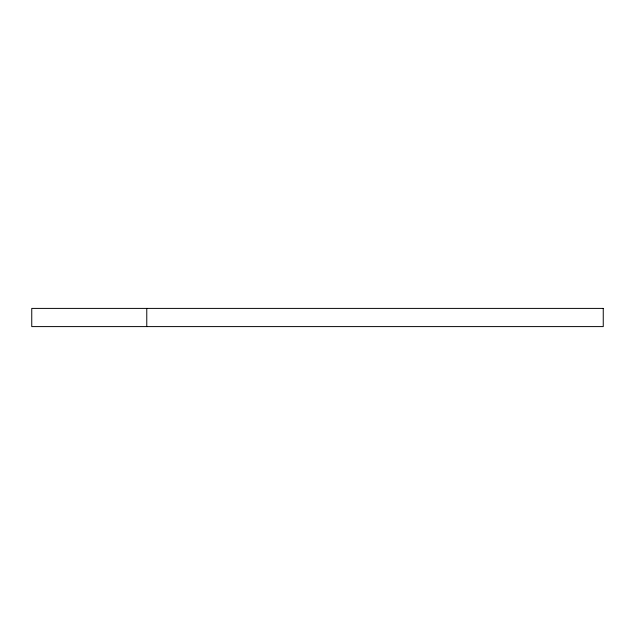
<?xml version="1.0" encoding="UTF-8"?>
<svg xmlns="http://www.w3.org/2000/svg" width="635" height="635" viewBox="0 0 635 635"><rect width="100%" height="100%" fill="white"/><g stroke="black" fill="none" stroke-linecap="round" stroke-linejoin="round"><path stroke-width="0.95" d="M146.772 308.404L146.772 326.596M603.25 308.404L31.75 308.404L31.75 326.596L603.25 326.596L603.25 308.404"/></g></svg>
